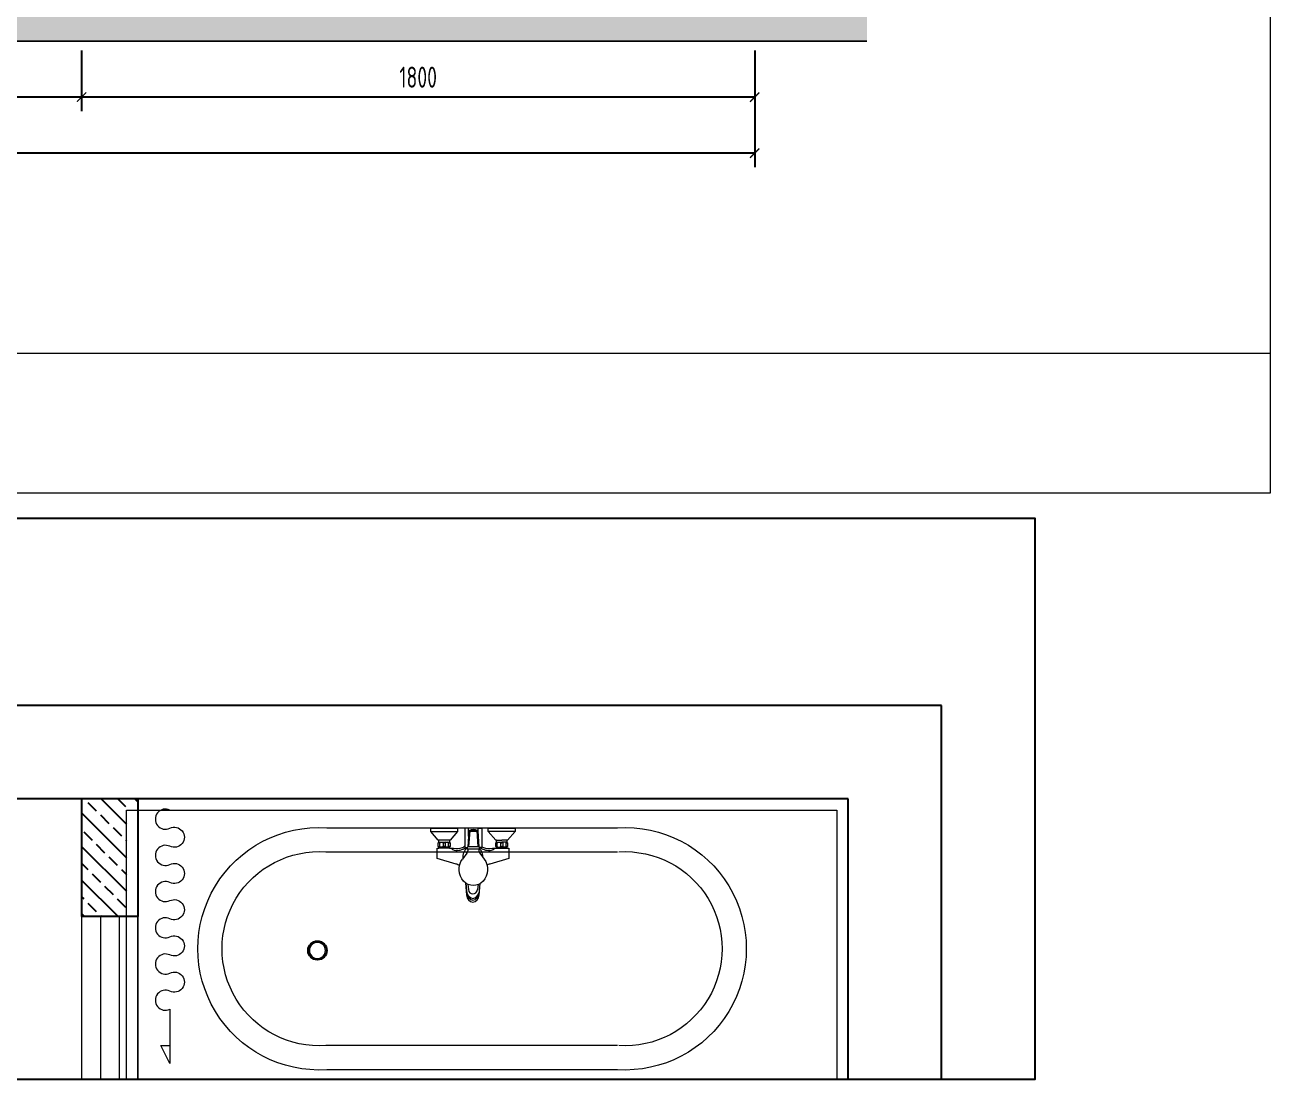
# Model space of a CAD drawing. Header units: millimetres. Extents: x 3162 to 221128, y -144913 to 11496.
# Drawn here: x 54265 to 57596, y -144913 to -142092 of the extents above; entities that cross this region are included whole.
import ezdxf
from ezdxf.xclip import XClip

# ---------------------------------------------------------------- set-up
doc = ezdxf.new("R2010")
doc.units = ezdxf.units.MM
doc.header["$LTSCALE"] = 10
doc.header["$XCLIPFRAME"] = 2
doc.linetypes.add('DASH', pattern=[8.89, 6.35, -2.54])
doc.linetypes.add('HIDDEN', pattern=[9.525, 6.35, -3.175])
doc.layers.get('Defpoints').update_dxf_attribs({"color": 250})
for name, color, linetype, lineweight in [('Drawing【图框、表格】', 150, 'Continuous', 0), ('FC-Hatch【平面填充】', 250, 'Continuous', 0), ('FF-Complete【墙体完成线】', 6, 'Continuous', 0), ('FF-Curtain【平面窗帘】', 32, 'Continuous', 0), ('FF-FIXT【洁具】', 31, 'Continuous', 0), ('FF-Win【窗】', 132, 'Continuous', 0), ('Hidden【虚线】', 136, 'DASH', 0), ('RC-dimensions', 44, 'Continuous', 0), ('Wall【立面墙】', 252, 'Continuous', 0)]:
    doc.layers.add(name, color=color, linetype=linetype, lineweight=lineweight)
for name, color, linetype in [('SYMBOL【符号】', 136, 'Continuous'), ('WALL', 7, 'Continuous'), ('WALL_NEW【新建墙体】', 4, 'Continuous'), ('走线及回路标注', 1, 'Continuous')]:
    doc.layers.add(name, color=color, linetype=linetype)
doc.styles.add('尺寸标注', font='ARCHS.SHX', dxfattribs={"width": 0.8})
doc.dimstyles.new('海龙1：25', dxfattribs={"dimscale": 25, "dimtxt": 2.25, "dimasz": 1, "dimexe": 1.5, "dimexo": 1, "dimgap": 1, "dimtad": 1, "dimdec": 0, "dimrnd": 5, "dimdsep": 46, "dimtxsty": '尺寸标注', "dimblk": 'ARCHTICK', "dimblk1": 'ARCHTICK', "dimblk2": 'ARCHTICK', "dimcen": 1, "dimclrd": 44, "dimclre": 44, "dimclrt": 2, "dimadec": 0, "dimazin": 0, "dimtfac": 1, "dimtdec": 0, "dimtix": 1, "dimtmove": 2, "dimatfit": 3, "dimldrblk": 'hl_arrow2', "dimfxl": 5, "dimfxlon": 1, "dimarcsym": 0})

# ---------------------------------------------------------------- blocks, each defined once
blk = doc.blocks.new('_ArchTick')
at = {"color": 2, "linetype": 'ByBlock', "const_width": 0.15}
blk.add_lwpolyline([(-0.5, -0.5), (0.5, 0.5)], dxfattribs=at)
blk = doc.blocks.new('*D1780')
at = {"layer": 'Defpoints', "color": 0, "transparency": 16777216}
for p in [(54417, -142134.8), (56217.1, -142134.8), (54417, -142284.8)]:
    blk.add_point(p, dxfattribs=at)
at = {"layer": 'RC-dimensions', "color": 44, "lineweight": -2, "transparency": 16777216}
for p, q in [((54417, -142159.8), (54417, -142322.3)), ((56217.1, -142159.8), (56217.1, -142322.3)), ((56217.1, -142284.8), (54417, -142284.8))]:
    blk.add_line(p, q, dxfattribs=at)
at = {"layer": 'RC-dimensions', "color": 44, "lineweight": -2, "transparency": 16777216, "xscale": 25, "yscale": 25, "zscale": 25, "rotation": 180}
blk.add_blockref('_ArchTick', (54417, -142284.8), dxfattribs=at)
at = {"layer": 'RC-dimensions', "color": 44, "lineweight": -2, "transparency": 16777216, "xscale": 25, "yscale": 25, "zscale": 25}
blk.add_blockref('_ArchTick', (56217.1, -142284.8), dxfattribs=at)
at = {"layer": 'RC-dimensions', "color": 2, "transparency": 16777216, "insert": (55317.1, -142231.6), "char_height": 56.25, "attachment_point": 5, "style": '尺寸标注'}
blk.add_mtext('1800', dxfattribs=at)
blk = doc.blocks.new('hl_arrow2')
at = {"color": 2}
blk.add_line((-0.22, 0), (-1, 0), dxfattribs=at)
blk.add_lwpolyline([(-0.22, 0), (-0.86, -0.69), (-0.65, -0.86), (0, 0), (-0.65, 0.86), (-0.86, 0.69)], close=True, dxfattribs=at)
for points in [[(-0.86, 0.69), (-0.65, 0.86), (-0.22, 0), (0, 0)], [(-0.86, -0.69), (-0.65, -0.86), (-0.22, 0), (0, 0)]]:
    blk.add_solid(points, dxfattribs=at)
blk = doc.blocks.new('*D1781')
at = {"layer": 'Defpoints', "color": 0, "transparency": 16777216}
for p in [(50217.1, -142134.8), (56217.1, -142134.8), (50217.1, -142434.8)]:
    blk.add_point(p, dxfattribs=at)
at = {"layer": 'RC-dimensions', "color": 44, "lineweight": -2, "transparency": 16777216}
for p, q in [((50217.1, -142309.8), (50217.1, -142472.3)), ((56217.1, -142309.8), (56217.1, -142472.3)), ((56217.1, -142434.8), (50217.1, -142434.8))]:
    blk.add_line(p, q, dxfattribs=at)
at = {"layer": 'RC-dimensions', "color": 44, "lineweight": -2, "transparency": 16777216, "xscale": 25, "yscale": 25, "zscale": 25, "rotation": 180}
blk.add_blockref('_ArchTick', (50217.1, -142434.8), dxfattribs=at)
at = {"layer": 'RC-dimensions', "color": 44, "lineweight": -2, "transparency": 16777216, "xscale": 25, "yscale": 25, "zscale": 25}
blk.add_blockref('_ArchTick', (56217.1, -142434.8), dxfattribs=at)
at = {"layer": 'RC-dimensions', "color": 2, "transparency": 16777216, "insert": (53217.1, -142381.6), "char_height": 56.25, "attachment_point": 5, "style": '尺寸标注'}
blk.add_mtext('6000', dxfattribs=at)
blk = doc.blocks.new('卫_成品浴缸03')
for p, q in [((-324, 1122.3), (-324, 344.7)), ((324, 344.7), (324, 1122.3))]:
    blk.add_line(p, q)
at = {"color": 8}
for p, q in [((-259.2, 1122.3), (-259.2, 342.5)), ((259.2, 342.5), (259.2, 1122.3)), ((313.4, 848.6), (290.9, 828.6)), ((322.4, 848.6), (313.4, 848.6)), ((313.4, 848.6), (313.4, 776.7)), ((322.4, 776.7), (322.4, 848.6)), ((241.4, 831.6), (226.7, 780.7)), ((269.5, 831.6), (241.4, 831.6)), ((269.5, 826.6), (269.5, 831.6)), ((271.7, 826.6), (269.5, 826.6)), ((269.5, 798.7), (269.5, 826.6)), ((274, 828.6), (271.7, 826.6)), ((271.7, 826.6), (271.7, 812.7)), ((274, 824.6), (271.7, 822.6)), ((274, 815.7), (271.7, 817.7)), ((271.7, 798.7), (271.7, 812.7)), ((274, 809.7), (271.7, 807.7)), ((274, 800.7), (271.7, 802.7)), ((283, 828.6), (274, 828.6)), ((274, 828.6), (274, 824.6)), ((274, 824.6), (283, 824.6)), ((274, 815.7), (274, 812.7)), ((283, 815.7), (274, 815.7)), ((274, 809.7), (274, 812.7)), ((283, 809.7), (274, 809.7)), ((274, 796.7), (274, 800.7)), ((274, 800.7), (283, 800.7)), ((285.2, 826.6), (283, 828.6)), ((283, 824.6), (283, 828.6)), ((283, 824.6), (285.2, 821.6)), ((285.2, 817.7), (283, 815.7)), ((283, 815.7), (283, 812.7)), ((283, 809.7), (283, 812.7)), ((285.2, 807.7), (283, 809.7)), ((283, 800.7), (285.2, 803.7)), ((283, 800.7), (283, 796.7)), ((290.9, 826.6), (285.2, 826.6)), ((285.2, 826.6), (285.2, 812.7)), ((285.2, 798.7), (285.2, 812.7)), ((290.9, 828.6), (290.9, 826.6)), ((290.9, 826.6), (290.9, 812.7)), ((290.9, 798.7), (290.9, 812.7)), ((269.5, 787.7), (269.5, 798.7)), ((269.5, 798.7), (271.7, 798.7)), ((271.7, 798.7), (274, 796.7)), ((274, 796.7), (283, 796.7)), ((283, 796.7), (285.2, 798.7)), ((285.2, 798.7), (290.9, 798.7)), ((290.9, 798.7), (290.9, 796.7)), ((290.9, 796.7), (313.4, 776.7)), ((313.4, 776.7), (322.4, 776.7)), ((143.5, 752.7), (174.9, 755.4)), ((174.4, 754.6), (148, 751.7)), ((171.8, 749.4), (158.1, 747.7)), ((255.4, 753.9), (239.9, 765.6)), ((266.1, 751.7), (262, 751.7)), ((266.1, 751.7), (266.1, 721.8)), ((322.4, 759.7), (270.6, 759.7)), ((270.6, 759.7), (270.6, 752.6)), ((315.5, 746.2), (272.8, 749.2)), ((315.6, 748.7), (272.9, 751.7)), ((272.9, 751.7), (272.9, 721.8)), ((301.4, 749.7), (322.4, 749.7)), ((313.4, 748.7), (313.4, 724.6)), ((315.6, 748.7), (315.6, 724.8)), ((322.4, 749.7), (322.4, 759.7)), ((176.3, 716), (143.5, 718.8)), ((175.8, 716.8), (148, 719.8)), ((172.7, 722), (158.1, 723.8)), ((255.4, 719.6), (239.9, 707.9)), ((266.1, 721.8), (262, 721.8)), ((270.6, 713.8), (270.6, 720.9)), ((322.4, 713.8), (270.6, 713.8)), ((315.5, 727.3), (272.8, 724.3)), ((315.6, 724.8), (272.9, 721.8)), ((301.4, 723.8), (322.4, 723.8)), ((322.4, 723.8), (322.4, 713.8)), ((226.7, 690.8), (241.4, 639.9)), ((269.5, 672.8), (269.5, 683.8)), ((269.5, 672.8), (269.5, 644.9)), ((271.7, 672.8), (269.5, 672.8)), ((274, 674.8), (271.7, 672.8)), ((271.7, 672.8), (271.7, 644.9)), ((274, 670.8), (271.7, 668.8)), ((274, 674.8), (274, 670.8)), ((283, 674.8), (274, 674.8)), ((274, 670.8), (283, 670.8)), ((283, 670.8), (283, 674.8)), ((285.2, 672.8), (283, 674.8)), ((283, 670.8), (285.2, 667.8)), ((285.2, 644.9), (285.2, 672.8)), ((290.9, 672.8), (285.2, 672.8)), ((313.4, 694.8), (290.9, 674.8)), ((290.9, 674.8), (290.9, 672.8)), ((290.9, 672.8), (290.9, 644.9)), ((313.4, 622.9), (313.4, 694.8)), ((322.4, 694.8), (313.4, 694.8)), ((322.4, 622.9), (322.4, 694.8)), ((241.4, 639.9), (269.5, 639.9)), ((269.5, 639.9), (269.5, 644.9)), ((269.5, 644.9), (271.7, 644.9)), ((274, 661.8), (271.7, 663.8)), ((274, 655.9), (271.7, 653.9)), ((274, 646.9), (271.7, 648.9)), ((271.7, 644.9), (274, 642.9)), ((283, 661.8), (274, 661.8)), ((274, 661.8), (274, 658.8)), ((274, 655.9), (274, 658.8)), ((283, 655.9), (274, 655.9)), ((274, 642.9), (274, 646.9)), ((274, 646.9), (283, 646.9)), ((274, 642.9), (283, 642.9)), ((285.2, 663.8), (283, 661.8)), ((283, 661.8), (283, 658.8)), ((283, 655.9), (283, 658.8)), ((285.2, 653.9), (283, 655.9)), ((283, 646.9), (285.2, 649.9)), ((283, 646.9), (283, 642.9)), ((283, 642.9), (285.2, 644.9)), ((285.2, 644.9), (290.9, 644.9)), ((290.9, 644.9), (290.9, 642.9)), ((290.9, 642.9), (313.4, 622.9)), ((313.4, 622.9), (322.4, 622.9))]:
    blk.add_line(p, q, dxfattribs=at)
blk.add_circle((-4.7, 319.9), 21.5, dxfattribs=at)
for centre, start, end in [((0, 1142.4), 356.4617, 183.5383), ((0, 324.6), 176.4617, 3.5383)]:
    blk.add_arc(centre, 324.6, start, end)
for centre, start, end in [((0, 1142.4), 356.4617, 183.5383), ((0, 324.6), 176.0449, 3.9551)]:
    blk.add_arc(centre, 259.8, start, end, dxfattribs=at)
for centre, major_axis, start_param, end_param in [((212.1, 736.8), (-42.8, 0), 4.006477, 8.559894), ((269.5, 747.7), (-5.63, 0), 4.068888, 5.35589), ((269.5, 725.8), (-5.63, 0), 0.927295, 2.214297)]:
    blk.add_ellipse(centre, major_axis=major_axis, ratio=0.887779, start_param=start_param, end_param=end_param, dxfattribs=at)
at = {"color": 8, "extrusion": (0, 0, -1)}
for centre, major_axis, start_param, end_param in [((191.4, 788.7), (36.4, 0), 0.249587, 0.494131), ((315.7, 778.6), (-52.5, 0), -0.53621, 0.153708), ((277.2, 783.9), (-13.5, 0), 0.153708, 0.963491), ((323.3, 777.7), (55, 0), 2.85166, 3.34824), ((145.5, 733.9), (-21.3, 0), 0.095859, 1.474937), ((145.5, 737.6), (-21.3, 0), -1.474937, -0.095859), ((150.5, 733.5), (20.7, 0), 3.263435, 4.590547), ((150.5, 738), (20.7, 0), 1.692639, 3.01975), ((158.3, 732.4), (24.1, 0), 3.29971, 4.270477), ((158.3, 739.1), (-24.1, 0), -1.128884, -0.158118), ((159.8, 736.3), (-13, 0), -0.048768, 1.438245), ((159.8, 735.2), (-13, 0), -1.438245, 0.048768), ((244.8, 736.1), (-30.3, 0), 1.52385, 2.478053), ((262, 760.7), (-10.1, 0), 4.712389, 5.418301), ((283.8, 767.2), (13.8, 0), 2.483395, 2.85166), ((290.3, 736.8), (-28.7, 0), 2.651635, 3.63155), ((191.4, 682.8), (-36.4, 0), 2.585488, 2.892006), ((244.8, 735.4), (30.3, 0), 0.57261, 1.697033), ((262, 712.8), (10.1, 0), 4.006477, 4.712389), ((315.7, 693), (52.5, 0), 2.987885, 3.677803), ((323.3, 693.8), (-55, 0), -0.206647, 0.289932), ((283.8, 704.3), (13.8, 0), 3.431525, 4.027665), ((277.2, 687.6), (-13.5, 0), -0.963491, -0.153708)]:
    blk.add_ellipse(centre, major_axis=major_axis, ratio=0.887779, start_param=start_param, end_param=end_param, dxfattribs=at)
blk = doc.blocks.new('hlw_3_1200_150')
for p, q in [((-0.5, 0.0625), (0.5, 0.0625)), ((-0.5, -0.0625), (0.5, -0.0625))]:
    blk.add_line(p, q)
at = {"linetype": 'HIDDEN', "ltscale": 15}
for p, q in [((-0.5, 0.0208), (0.5, 0.0208)), ((-0.5, -0.0208), (0.5, -0.0208))]:
    blk.add_line(p, q, dxfattribs=at)
blk = doc.blocks.new('海龙_08219812')
at = {"layer": 'WALL_NEW【新建墙体】'}
h = blk.add_hatch(dxfattribs=at)
h.set_pattern_fill('ANSI33', color=8, scale=10, style=0)
h.set_pattern_definition([(45, (-3070, 989.955), (-44.9013, 44.9013), []), (45, (-3025.1, 989.955), (-44.9013, 44.9013), [31.75, -15.875])])
h.paths.add_polyline_path([(-2755, 1110), (-3040, 1110), (-3040, 1140), (-3070, 1140), (-3070, 990), (-2755, 990)])
h.paths.add_polyline_path([(-1020, 1110), (-1090, 1110), (-1090, 1140), (-1120, 1140), (-1120, 1240), (-1240, 1240), (-1240, 1110), (-1555, 1110), (-1555, 990), (-1020, 990)])
h.paths.add_polyline_path([(-1120, 3040), (-1270, 3040), (-1270, 3010), (-1240, 3010), (-1240, 2040), (-1120, 2040)])
h.paths.add_polyline_path([(200, 2760), (230, 2760), (230, 3040), (80, 3040), (80, 2040), (200, 2040)])
h.paths.add_polyline_path([(1130, 2870), (400, 2870), (400, 3040), (230, 3040), (230, 2790), (1130, 2790)])
h.paths.add_polyline_path([(1380, 2790), (1230, 2790), (1230, 2760), (1260, 2760), (1260, 1110), (1180, 1110), (1180, 990), (1380, 990)])
h.paths.add_polyline_path([(280, 1110), (200, 1110), (200, 1240), (80, 1240), (80, 1140), (50, 1140), (50, 1110), (-20, 1110), (-20, 990), (280, 990)])
at = {"layer": 'FF-Complete【墙体完成线】'}
blk.add_lwpolyline([(-3040, 3010), (-1240, 3010), (-1240, 1110), (-3040, 1110)], close=True, dxfattribs=at)
at = {"layer": 'FF-Curtain【平面窗帘】'}
blk.add_lwpolyline([(-3040, 1226, 1.6), (-2991.5, 1226, -1.6), (-2943.1, 1226, 1.6), (-2894.6, 1226, -1.6), (-2846.1, 1226, 1.6), (-2797.7, 1226, -1.6), (-2749.2, 1226, 1.6), (-2700.7, 1226, -1.6), (-2652.3, 1226, 1.6), (-2603.8, 1226, -1.6), (-2555.4, 1226, 1.6), (-2506.9, 1226), (-2458.4, 1226), (-2410, 1226), (-2361.5, 1226), (-2410, 1201.7), (-2410, 1226)], format="xyb", dxfattribs=at)
at = {"layer": 'FF-FIXT【洁具】'}
blk.add_lwpolyline([(-3070, 3040), (-2270, 3040), (-2270, 1140), (-3070, 1140)], close=True, dxfattribs=at)
at = {"layer": 'SYMBOL【符号】'}
blk.add_circle((-2664.3, 1620.6), 25, dxfattribs=at)
at = {"layer": 'WALL'}
for p, q in [((-3320, 3290), (-3320, -3460)), ((400, 3290), (-3320, 3290)), ((-3070, 3040), (-3070, -3210)), ((400, 3040), (-3070, 3040))]:
    blk.add_line(p, q, dxfattribs=at)
at = {"layer": 'WALL_NEW【新建墙体】'}
for p, q in [((-3070, 1140), (-2755, 1140)), ((-3070, 1140), (-3070, 990)), ((-2755, 1140), (-2755, 990)), ((-3070, 990), (-2755, 990))]:
    blk.add_line(p, q, dxfattribs=at)
at = {"layer": 'FF-FIXT【洁具】', "xscale": -1}
blk.add_blockref('卫_成品浴缸03', (-2669, 1300.7), dxfattribs=at)
at = {"layer": 'FF-Win【窗】', "xscale": 1200, "yscale": 1200, "zscale": 1200}
blk.add_blockref('hlw_3_1200_150', (-2155, 1065), dxfattribs=at)
blk = doc.blocks.new('*D1791')
at = {"layer": 'Defpoints', "color": 0, "transparency": 16777216}
for p in [(53317.1, -142134.8), (54417, -142134.8), (53317.1, -142284.8)]:
    blk.add_point(p, dxfattribs=at)
at = {"layer": 'RC-dimensions', "color": 44, "lineweight": -2, "transparency": 16777216}
for p, q in [((53317.1, -142159.8), (53317.1, -142322.3)), ((54417, -142159.8), (54417, -142322.3)), ((54417, -142284.8), (53317.1, -142284.8))]:
    blk.add_line(p, q, dxfattribs=at)
at = {"layer": 'RC-dimensions', "color": 44, "lineweight": -2, "transparency": 16777216, "xscale": 25, "yscale": 25, "zscale": 25, "rotation": 180}
blk.add_blockref('_ArchTick', (53317.1, -142284.8), dxfattribs=at)
at = {"layer": 'RC-dimensions', "color": 44, "lineweight": -2, "transparency": 16777216, "xscale": 25, "yscale": 25, "zscale": 25}
blk.add_blockref('_ArchTick', (54417, -142284.8), dxfattribs=at)
at = {"layer": 'RC-dimensions', "color": 2, "transparency": 16777216, "insert": (53867, -142231.6), "char_height": 56.25, "attachment_point": 5, "style": '尺寸标注'}
blk.add_mtext('1100', dxfattribs=at)

msp = doc.modelspace()

# ---------------------------------------------------------------- hatches: boundary and pattern name
at = {"layer": 'FC-Hatch【平面填充】'}
h = msp.add_hatch(dxfattribs=at)
h.set_pattern_fill('钢筋混凝土', color=256, scale=50, angle=180, style=0, pattern_type=2)
h.set_pattern_definition([(225, (0, -432.137), (35.355339, -35.355339), []), (230, (0, -432.14), (-71.726018, 6.275218), [7.5, -82.5]), (175, (0, -432.14), (13.87511, -75.219228), [6, -66]), (280.4514, (-5.98, -431.614), (-57.85092, -68.94393), [6.374, -70.1142]), (226.1842, (-2e-15, -452.14), (-106.724086, 16.55189), [11.25, -123.75]), (276.6356, (-8.89, -450.76), (-93.46626, -97.41178), [9.56105, -105.1713]), (171.1842, (-2e-15, -452.14), (-93.46618, -97.41189), [9, -99]), (201, (-10, -447.14), (-59.690703, 40.261893), [7.5, -82.5]), (146, (-10, -447.14), (-24.33156, -72.515006), [6, -66]), (251.4514, (-14.974, -443.78), (-84.022234, -32.253037), [6.374, -70.1142]), (217.5, (0, -432.137), (-1.2159855, -33.2893854), [0.5, -65.2, 0.5, -67, 0.5, -66.25]), (187.5, (0, -432.137), (-26.306954, -39.441171), [0.5, -38.2, 0.5, -63.7, 0.5, -25.25]), (147.5, (22.3, -432.137), (-53.3822436, 2.255487), [0.5, -25, 0.5, -78, 0.5, -103.5]), (137.5, (32.3, -432.137), (-58.318617, -10.010498), [0.5, -32.5, 0.5, -51.8, 0.5, -73.5])])
h.paths.add_polyline_path([(49917.1, -142134.8), (49917.1, -142034.8), (56517.1, -142034.8), (56517.1, -142134.8)])

# ---------------------------------------------------------------- linework, layer by layer
at = {"layer": 'Drawing【图框、表格】'}
for points in [[(39841.4, -143345.3), (39841.4, -131109.9), (57595.6, -131109.9), (57595.6, -143345.3)], [(39841.4, -143345.3), (39841.4, -131109.9), (57595.6, -131109.9), (57595.6, -143345.3)], [(39841.4, -143345.3), (39841.4, -142970.3), (57595.6, -142970.3), (57595.6, -143345.3)]]:
    msp.add_lwpolyline(points, close=True, dxfattribs=at)
at = {"layer": 'Hidden【虚线】'}
msp.add_lwpolyline([(49467.1, -143413.2), (49467.1, -144913.2), (56967.1, -144913.2), (56967.1, -143413.2)], close=True, dxfattribs=at)
at = {"layer": 'Wall【立面墙】'}
msp.add_lwpolyline([(49917.1, -142134.8), (49917.1, -142134.8), (56517.1, -142134.8), (56517.1, -142134.8)], close=True, dxfattribs=at)

# ---------------------------------------------------------------- block references
at = {"layer": '走线及回路标注'}
ref = msp.add_blockref('海龙_08219812', (53427.1, -147233.2), dxfattribs=dict(at, rotation=270))
XClip(ref).set_block_clipping_path([(-3819.9999585435, -3960.0000426479), (-2319.9999585435, 3539.9999573521)])

# ---------------------------------------------------------------- dimensions: what is measured, and where the dimension line sits
at = {"layer": 'RC-dimensions'}
for base, p1, p2, picture, middle in [((50217.1, -142434.8), (56217.1, -142134.8), (50217.1, -142134.8), '*D1781', (53217.1, -142381.6)), ((53317.1, -142284.8), (54417, -142134.8), (53317.1, -142134.8), '*D1791', (53867, -142231.6)), ((54417, -142284.8), (56217.1, -142134.8), (54417, -142134.8), '*D1780', (55317.1, -142231.6))]:
    dim = msp.add_linear_dim(base=base, p1=p1, p2=p2, angle=180, dimstyle='海龙1：25', override={"dimscale": 25, "dimtxsty": '尺寸标注', "dimblk1": 'ArchTick', "dimblk2": 'ArchTick', "dimsah": 1, "dimclrt": 2}, dxfattribs=at)
    dim.commit()
    dim.dimension.update_dxf_attribs({"geometry": picture, "text_midpoint": middle})

doc.saveas('drawing.dxf')
